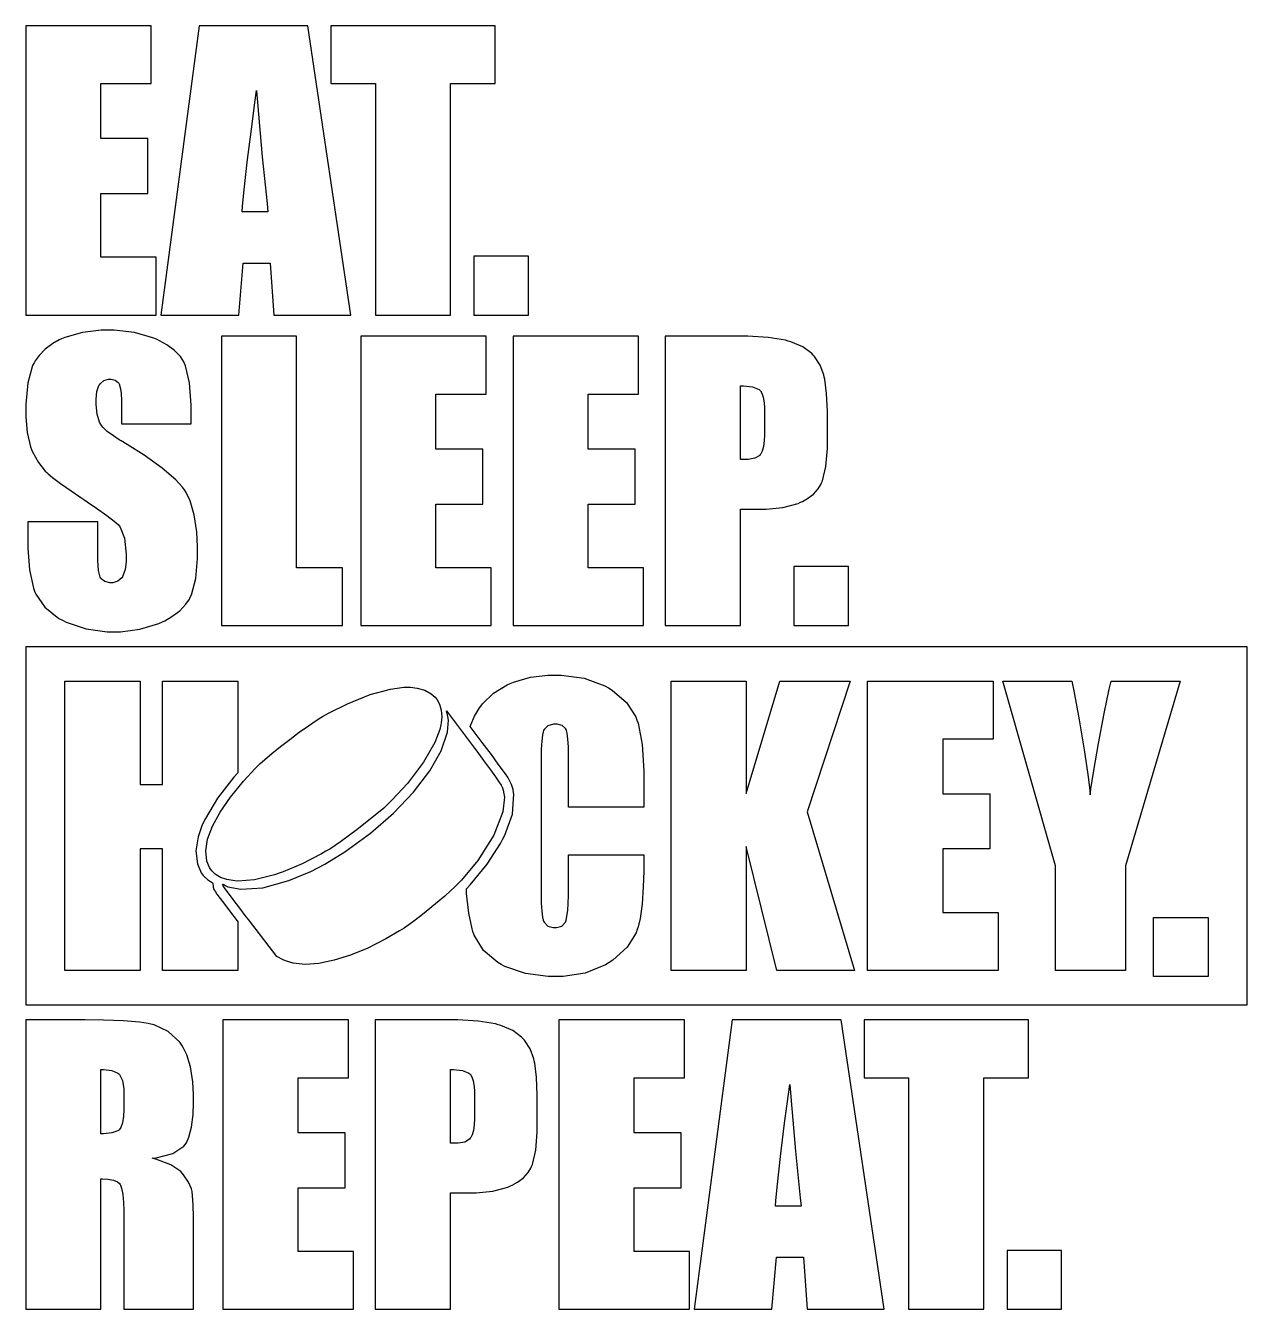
# Model space of a CAD drawing. Extents: x 1.52 to 10.87, y 1.15 to 10.96.
import ezdxf

# ---------------------------------------------------------------- set-up
doc = ezdxf.new("R2010")
doc.units = 0
doc.layers.get('0').update_dxf_attribs({"linetype": 'CONTINUOUS'})

msp = doc.modelspace()

# ---------------------------------------------------------------- linework, layer by layer
at = {"color": 0}
for points in [[(1.5249, 10.9633), (1.5249, 8.75011), (2.52285, 8.75011), (2.52285, 9.19303), (2.10042, 9.19303), (2.10042, 9.67969), (2.45996, 9.67969), (2.45996, 10.1008), (2.10042, 10.1008), (2.10042, 10.5204), (2.4846, 10.5204), (2.4846, 10.9633), (1.5249, 10.9633)], [(2.85097, 10.9633), (2.55838, 8.75011), (3.1544, 8.75011), (3.18858, 9.14789), (3.39501, 9.14789), (3.42372, 8.75011), (4.01292, 8.75011), (3.68349, 10.9633), (2.85097, 10.9633)], [(3.85981, 10.9633), (3.85981, 10.5204), (4.20019, 10.5204), (4.20019, 8.75011), (4.77572, 8.75011), (4.77572, 10.5204), (5.11746, 10.5204), (5.11746, 10.9633), (3.85981, 10.9633)], [(3.29113, 10.4685), (3.29839, 10.3765), (3.33485, 9.96029), (3.37131, 9.60292), (3.37864, 9.54025), (3.18175, 9.54025), (3.18485, 9.58236), (3.19678, 9.7085), (3.22, 9.91928), (3.25146, 10.1726), (3.28093, 10.3946), (3.29113, 10.4685)], [(4.9534, 9.20122), (4.9534, 8.75011), (5.37039, 8.75011), (5.37039, 9.20122), (4.9534, 9.20122)], [(2.14962, 8.63456), (2.10211, 8.63456), (1.95964, 8.61783), (1.82383, 8.57872), (1.79969, 8.56754), (1.78228, 8.55968), (1.73215, 8.53153), (1.67458, 8.48899), (1.6269, 8.43994), (1.59728, 8.39899), (1.58914, 8.38439), (1.5784, 8.36481), (1.54096, 8.23264), (1.5249, 8.0676), (1.5249, 8.01253), (1.5249, 7.97239), (1.53614, 7.85194), (1.5625, 7.74169), (1.57004, 7.72276), (1.57775, 7.70389), (1.62229, 7.62158), (1.67458, 7.55578), (1.68625, 7.54503), (1.69678, 7.53532), (1.73014, 7.50803), (1.79215, 7.46132), (1.87229, 7.40483), (1.94586, 7.35499), (1.9706, 7.3386), (1.99507, 7.32254), (2.06787, 7.27328), (2.14518, 7.21799), (2.20253, 7.17279), (2.23122, 7.14714), (2.23986, 7.13764), (2.24875, 7.12765), (2.27983, 7.04368), (2.29318, 6.92242), (2.29318, 6.882), (2.29318, 6.86253), (2.28597, 6.8041), (2.26926, 6.75558), (2.26449, 6.74804), (2.25993, 6.74056), (2.2296, 6.71425), (2.19217, 6.7029), (2.17974, 6.7029), (2.16749, 6.7029), (2.13086, 6.71181), (2.10292, 6.73253), (2.09907, 6.73844), (2.09538, 6.74442), (2.08263, 6.79622), (2.07721, 6.87289), (2.07721, 6.89844), (2.07721, 7.16775), (1.54269, 7.16775), (1.54269, 7.02279), (1.54269, 6.96772), (1.55533, 6.8024), (1.58479, 6.66124), (1.59326, 6.63867), (1.60167, 6.61615), (1.67188, 6.51531), (1.7794, 6.43044), (1.80653, 6.41585), (1.83388, 6.40132), (1.98731, 6.35026), (2.148, 6.32835), (2.20161, 6.32835), (2.25097, 6.32835), (2.39908, 6.34717), (2.54422, 6.391), (2.57069, 6.40354), (2.58936, 6.4126), (2.64344, 6.44407), (2.70329, 6.48904), (2.75011, 6.53842), (2.77701, 6.57807), (2.78396, 6.59224), (2.79329, 6.61094), (2.82596, 6.73546), (2.84, 6.88949), (2.84, 6.94081), (2.84, 6.97874), (2.83376, 7.09233), (2.81506, 7.2214), (2.78386, 7.32813), (2.75342, 7.39301), (2.74018, 7.41243), (2.72569, 7.43371), (2.67247, 7.49072), (2.56928, 7.57921), (2.43056, 7.678), (2.3004, 7.76079), (2.25629, 7.787), (2.24089, 7.79611), (2.19586, 7.82519), (2.1486, 7.86051), (2.11447, 7.8929), (2.09765, 7.91439), (2.09358, 7.92231), (2.08854, 7.93169), (2.07101, 7.99203), (2.06353, 8.06483), (2.06353, 8.08908), (2.06353, 8.10792), (2.06999, 8.16428), (2.08518, 8.21056), (2.08951, 8.21761), (2.09407, 8.22467), (2.12299, 8.2494), (2.15733, 8.25999), (2.16878, 8.25999), (2.17904, 8.25999), (2.20979, 8.25217), (2.23372, 8.23378), (2.23714, 8.22851), (2.24056, 8.22331), (2.2525, 8.17626), (2.25765, 8.10579), (2.25765, 8.08225), (2.25765, 7.91824), (2.79215, 7.91824), (2.79215, 8.00569), (2.79215, 8.06201), (2.77914, 8.23096), (2.74881, 8.36068), (2.74018, 8.3789), (2.73378, 8.3929), (2.70811, 8.43192), (2.6626, 8.48008), (2.60357, 8.52349), (2.54964, 8.5536), (2.53103, 8.56213), (2.50483, 8.57422), (2.3571, 8.61649), (2.2015, 8.63456), (2.14962, 8.63456)], [(3.02181, 8.58806), (3.02181, 6.37483), (3.94732, 6.37483), (3.94732, 6.81776), (3.59733, 6.81776), (3.59733, 8.58806), (3.02181, 8.58806)], [(4.08811, 8.58806), (4.08811, 6.37483), (5.08604, 6.37483), (5.08604, 6.81776), (4.66363, 6.81776), (4.66363, 7.30442), (5.02317, 7.30442), (5.02317, 7.72547), (4.66363, 7.72547), (4.66363, 8.14512), (5.04775, 8.14512), (5.04775, 8.58806), (4.08811, 8.58806)], [(5.25282, 8.58806), (5.25282, 6.37483), (6.25076, 6.37483), (6.25076, 6.81776), (5.82835, 6.81776), (5.82835, 7.30442), (6.18788, 7.30442), (6.18788, 7.72547), (5.82835, 7.72547), (5.82835, 8.14512), (6.21246, 8.14512), (6.21246, 8.58806), (5.25282, 8.58806)], [(6.41754, 8.58806), (6.41754, 6.37483), (6.99306, 6.37483), (6.99306, 7.26611), (7.14751, 7.26611), (7.19011, 7.26611), (7.31803, 7.27914), (7.433, 7.30946), (7.45236, 7.31808), (7.46631, 7.32428), (7.50651, 7.3469), (7.55149, 7.38135), (7.58718, 7.42144), (7.60824, 7.45518), (7.61367, 7.46712), (7.62093, 7.48329), (7.64649, 7.59289), (7.65744, 7.73025), (7.65744, 7.77604), (7.65744, 7.96881), (7.65744, 8.01394), (7.65158, 8.14925), (7.63803, 8.25862), (7.63417, 8.27501), (7.63053, 8.29167), (7.60167, 8.36729), (7.55875, 8.43289), (7.54807, 8.4445), (7.53754, 8.45617), (7.46907, 8.50608), (7.37918, 8.54503), (7.35801, 8.55117), (7.33703, 8.55735), (7.20492, 8.57883), (7.04904, 8.58806), (6.99713, 8.58806), (6.41754, 8.58806)], [(6.99306, 8.20942), (7.01628, 8.20942), (7.08599, 8.2009), (7.13471, 8.18093), (7.14068, 8.17524), (7.1454, 8.17068), (7.15619, 8.15321), (7.16732, 8.12125), (7.17399, 8.07943), (7.17622, 8.04058), (7.17622, 8.02761), (7.17622, 7.84576), (7.17622, 7.83171), (7.17421, 7.7895), (7.16835, 7.7436), (7.15853, 7.70817), (7.14914, 7.68864), (7.14481, 7.68311), (7.13976, 7.67676), (7.10238, 7.6544), (7.05214, 7.64481), (7.03543, 7.64481), (7.02479, 7.64481), (6.99713, 7.64594), (6.99306, 7.64615), (6.99306, 8.20942)], [(7.40181, 6.82596), (7.40181, 6.37483), (7.81874, 6.37483), (7.81874, 6.82596), (7.40181, 6.82596)], [(1.5249, 6.21278), (1.5249, 3.47472), (10.8702, 3.47472), (10.8702, 6.21278), (1.5249, 6.21278)], [(5.56392, 5.99685), (5.6219, 5.99685), (5.79596, 5.97228), (5.956, 5.91482), (5.98361, 5.89839), (6.01118, 5.882), (6.12061, 5.78771), (6.19228, 5.67697), (6.20096, 5.65235), (6.20958, 5.62799), (6.23986, 5.46506), (6.25288, 5.26307), (6.25288, 5.19575), (6.25288, 4.98525), (5.67736, 4.98525), (5.67736, 5.37071), (5.67736, 5.38976), (5.67617, 5.44689), (5.67258, 5.50711), (5.66661, 5.55143), (5.66135, 5.57324), (5.65826, 5.57986), (5.65528, 5.58697), (5.62918, 5.61171), (5.59044, 5.62229), (5.57758, 5.62229), (5.56304, 5.62229), (5.51947, 5.60965), (5.4905, 5.58014), (5.48736, 5.57167), (5.48438, 5.56386), (5.47894, 5.53907), (5.47299, 5.49175), (5.4694, 5.42974), (5.46821, 5.37218), (5.46821, 5.35297), (5.46821, 4.32497), (5.46821, 4.30658), (5.4694, 4.25136), (5.47299, 4.19168), (5.47894, 4.14606), (5.48438, 4.12201), (5.48736, 4.11442), (5.4905, 4.10622), (5.51844, 4.07753), (5.55968, 4.06521), (5.57346, 4.06521), (5.58669, 4.06521), (5.62642, 4.07753), (5.65365, 4.10622), (5.65685, 4.11442), (5.66026, 4.12267), (5.67219, 4.19683), (5.67736, 4.30832), (5.67736, 4.34549), (5.67736, 4.62299), (6.25288, 4.62299), (6.25288, 4.53683), (6.25288, 4.49707), (6.24978, 4.37776), (6.24056, 4.24365), (6.22515, 4.13444), (6.21067, 4.07069), (6.20367, 4.05018), (6.19569, 4.02626), (6.12608, 3.91558), (6.01682, 3.81668), (5.98904, 3.79867), (5.96149, 3.78071), (5.80414, 3.71767), (5.63624, 3.69065), (5.58029, 3.69065), (5.52263, 3.69065), (5.34961, 3.7136), (5.19069, 3.76704), (5.16336, 3.78228), (5.13601, 3.79758), (5.02701, 3.89133), (4.95486, 4.00831), (4.94601, 4.03515), (4.93946, 4.05507), (4.91411, 4.17654), (4.89833, 4.32726), (4.8966, 4.36171), (4.92643, 4.39296), (5.05604, 4.55072), (5.15761, 4.70751), (5.17339, 4.73828), (5.19049, 4.77165), (5.24778, 4.93317), (5.25982, 5.08539), (5.25429, 5.1141), (5.25299, 5.12061), (5.2404, 5.16043), (5.21485, 5.21067), (5.20714, 5.22228), (5.20036, 5.23247), (5.17931, 5.26258), (5.14025, 5.31635), (5.08713, 5.38803), (5.03461, 5.45844), (5.01714, 5.48188), (4.92632, 5.60351), (4.9305, 5.61686), (4.95871, 5.6824), (4.99696, 5.74642), (5.00613, 5.759), (5.01981, 5.77746), (5.10351, 5.85775), (5.20779, 5.9221), (5.23172, 5.93257), (5.25586, 5.94331), (5.38721, 5.98079), (5.51969, 5.99685), (5.56392, 5.99685)], [(1.82508, 5.95036), (2.40061, 5.95036), (2.40061, 5.15886), (2.57286, 5.15886), (2.57286, 5.95036), (3.14839, 5.95036), (3.14839, 5.2494), (3.11849, 5.21615), (2.99262, 5.05447), (2.89958, 4.9005), (2.88607, 4.87104), (2.87358, 4.84397), (2.84472, 4.75885), (2.82781, 4.65132), (2.83919, 4.55219), (2.86849, 4.484), (2.88314, 4.46496), (2.88807, 4.4585), (2.91764, 4.43169), (2.95096, 4.40924), (2.95779, 4.40494), (2.95751, 4.4025), (2.95806, 4.38189), (2.95833, 4.38058), (2.95947, 4.37462), (2.96544, 4.35704), (2.97157, 4.34744), (2.97276, 4.34543), (2.97396, 4.34347), (2.98813, 4.3221), (2.98986, 4.31961), (2.99567, 4.31131), (3.01367, 4.28668), (3.04775, 4.24132), (3.09244, 4.18261), (3.13439, 4.12788), (3.14839, 4.10965), (3.14839, 3.73714), (2.57286, 3.73714), (2.57286, 4.66672), (2.40061, 4.66672), (2.40061, 3.73714), (1.82508, 3.73714), (1.82508, 5.95036)], [(4.45117, 5.90332), (4.46837, 5.90321), (4.51997, 5.89763), (4.57915, 5.88135), (4.62804, 5.85444), (4.6581, 5.82731), (4.66601, 5.81668), (4.67324, 5.80697), (4.69097, 5.77479), (4.70458, 5.72954), (4.70742, 5.67774), (4.70269, 5.63129), (4.69993, 5.61604), (4.69353, 5.58122), (4.65506, 5.48019), (4.56933, 5.32954), (4.44586, 5.16872), (4.3291, 5.04221), (4.28782, 5.00256), (4.26361, 4.97933), (4.18696, 4.91385), (4.06136, 4.81461), (3.93257, 4.72114), (3.85047, 4.66629), (3.82215, 4.64974), (3.78885, 4.63037), (3.63976, 4.5529), (3.49431, 4.4924), (3.46289, 4.4815), (3.4279, 4.4694), (3.27653, 4.4311), (3.14908, 4.42128), (3.12608, 4.42339), (3.11062, 4.42486), (3.06467, 4.43289), (3.01551, 4.4496), (2.97569, 4.47493), (2.94949, 4.50076), (2.94211, 4.51036), (2.93143, 4.52431), (2.91032, 4.57438), (2.90213, 4.65164), (2.91678, 4.74067), (2.95367, 4.84), (3.0121, 4.94819), (3.09142, 5.06381), (3.19092, 5.18544), (3.27924, 5.28097), (3.31, 5.31153), (3.31982, 5.32135), (3.35097, 5.34924), (3.40701, 5.39638), (3.47336, 5.44949), (3.54531, 5.50493), (3.61817, 5.55925), (3.68722, 5.60872), (3.74783, 5.6499), (3.7831, 5.67231), (3.79519, 5.67914), (3.84174, 5.70551), (3.98574, 5.77713), (4.16064, 5.84744), (4.31679, 5.88965), (4.41758, 5.90354), (4.45117, 5.90332)], [(6.46203, 5.95036), (7.03754, 5.95036), (7.03754, 5.0905), (7.29318, 5.95036), (7.83317, 5.95036), (7.50375, 4.95107), (7.86464, 3.73714), (7.26997, 3.73714), (7.03754, 4.68587), (7.03754, 3.73714), (6.46203, 3.73714), (6.46203, 5.95036)], [(7.96576, 5.95036), (8.92546, 5.95036), (8.92546, 5.50743), (8.54129, 5.50743), (8.54129, 5.08778), (8.90082, 5.08778), (8.90082, 4.66672), (8.54129, 4.66672), (8.54129, 4.18007), (8.96371, 4.18007), (8.96371, 3.73714), (7.96576, 3.73714), (7.96576, 5.95036)], [(8.99924, 5.95036), (9.52832, 5.95036), (9.54254, 5.87625), (9.58365, 5.65349), (9.62532, 5.4094), (9.65338, 5.21804), (9.66542, 5.11426), (9.66775, 5.07954), (9.67404, 5.12646), (9.69569, 5.26676), (9.73167, 5.47428), (9.77567, 5.70215), (9.81424, 5.8884), (9.82769, 5.95036), (10.3567, 5.95036), (9.93707, 4.53819), (9.93707, 3.73714), (9.40392, 3.73714), (9.40392, 4.53819), (8.99924, 5.95036)], [(4.74365, 5.72379), (4.95751, 5.43733), (4.97499, 5.4139), (5.0275, 5.34347), (5.08046, 5.27203), (5.11882, 5.21924), (5.14513, 5.18121), (5.162, 5.15408), (5.17193, 5.13406), (5.17751, 5.11735), (5.18039, 5.10439), (5.18126, 5.09999), (5.18815, 5.06407), (5.17458, 4.94965), (5.10715, 4.77235), (4.98469, 4.57954), (4.8591, 4.42882), (4.81321, 4.38265), (4.80447, 4.37392), (4.7774, 4.34868), (4.73047, 4.30697), (4.67611, 4.26053), (4.61789, 4.21235), (4.55957, 4.16542), (4.50478, 4.12272), (4.45719, 4.08729), (4.42985, 4.06803), (4.42046, 4.06207), (4.38579, 4.0401), (4.27908, 3.97857), (4.14139, 3.90935), (4.00917, 3.85476), (3.88428, 3.81543), (3.76856, 3.79172), (3.66379, 3.78424), (3.57183, 3.79329), (3.51253, 3.81044), (3.49451, 3.8195), (3.4464, 3.84369), (3.22863, 4.12717), (3.21212, 4.1486), (3.16282, 4.21294), (3.11231, 4.27919), (3.07547, 4.32829), (3.05072, 4.36236), (3.03657, 4.38374), (3.03142, 4.39458), (3.03364, 4.39714), (3.03982, 4.39469), (3.04178, 4.39361), (3.07015, 4.37799), (3.17063, 4.35872), (3.33925, 4.36979), (3.53868, 4.42518), (3.70643, 4.4955), (3.7601, 4.52328), (3.81326, 4.55089), (3.96701, 4.64492), (4.16174, 4.7864), (4.33849, 4.94108), (4.4916, 5.10226), (4.61535, 5.26346), (4.704, 5.41781), (4.7519, 5.55886), (4.75956, 5.65104), (4.75331, 5.67979), (4.74365, 5.72379)], [(10.1531, 4.14176), (10.57, 4.14176), (10.57, 3.69065), (10.1531, 3.69065), (10.1531, 4.14176)], [(1.5249, 3.35915), (1.5249, 1.14594), (2.10042, 1.14594), (2.10042, 2.14387), (2.11382, 2.14387), (2.15414, 2.14128), (2.19646, 2.13331), (2.22726, 2.12007), (2.24311, 2.10699), (2.24669, 2.10151), (2.25108, 2.095), (2.25922, 2.07189), (2.26824, 2.02533), (2.2736, 1.96186), (2.27544, 1.90153), (2.27544, 1.8814), (2.27544, 1.14594), (2.80994, 1.14594), (2.80994, 1.72965), (2.80994, 1.75993), (2.80897, 1.85058), (2.80615, 1.94532), (2.80143, 2.01394), (2.79736, 2.0466), (2.79486, 2.05638), (2.79258, 2.0664), (2.76992, 2.11925), (2.73221, 2.17578), (2.72244, 2.18761), (2.71263, 2.19949), (2.63558, 2.25151), (2.52121, 2.294), (2.49278, 2.30106), (2.52419, 2.30404), (2.65028, 2.33664), (2.73492, 2.3929), (2.74567, 2.40771), (2.75456, 2.42008), (2.77376, 2.46278), (2.79383, 2.53896), (2.80587, 2.63639), (2.80994, 2.72532), (2.80994, 2.75493), (2.80994, 2.78792), (2.80419, 2.88678), (2.787, 2.99929), (2.75836, 3.0925), (2.73042, 3.14947), (2.71832, 3.16639), (2.70329, 3.18804), (2.61442, 3.27171), (2.50732, 3.32254), (2.48318, 3.32775), (2.46137, 3.33251), (2.39492, 3.34153), (2.27371, 3.35135), (2.11947, 3.35721), (1.97906, 3.35915), (1.93229, 3.35915), (1.5249, 3.35915)], [(3.03413, 3.35915), (3.03413, 1.14594), (4.03207, 1.14594), (4.03207, 1.58886), (3.60965, 1.58886), (3.60965, 2.07553), (3.96918, 2.07553), (3.96918, 2.49658), (3.60965, 2.49658), (3.60965, 2.91624), (3.99376, 2.91624), (3.99376, 3.35915), (3.03413, 3.35915)], [(4.19883, 3.35915), (4.19883, 1.14594), (4.77436, 1.14594), (4.77436, 2.03722), (4.92882, 2.03722), (4.9714, 2.03722), (5.09933, 2.05024), (5.21431, 2.08057), (5.23367, 2.08919), (5.24761, 2.09538), (5.28782, 2.118), (5.33279, 2.15246), (5.36849, 2.19254), (5.38954, 2.22629), (5.39497, 2.23822), (5.40224, 2.25439), (5.42779, 2.36399), (5.43875, 2.50136), (5.43875, 2.54715), (5.43875, 2.7399), (5.43875, 2.78504), (5.43289, 2.92036), (5.41932, 3.02974), (5.41547, 3.04611), (5.41178, 3.06278), (5.38297, 3.1384), (5.34006, 3.204), (5.32937, 3.2156), (5.31885, 3.22726), (5.25038, 3.27718), (5.16054, 3.31614), (5.13938, 3.32226), (5.11838, 3.32844), (4.98622, 3.34993), (4.83035, 3.35915), (4.77843, 3.35915), (4.19883, 3.35915)], [(5.60411, 3.35915), (5.60411, 1.14594), (6.60206, 1.14594), (6.60206, 1.58886), (6.17964, 1.58886), (6.17964, 2.07553), (6.53917, 2.07553), (6.53917, 2.49658), (6.17964, 2.49658), (6.17964, 2.91624), (6.56381, 2.91624), (6.56381, 3.35915), (5.60411, 3.35915)], [(6.93012, 3.35915), (6.63758, 1.14594), (7.23361, 1.14594), (7.26779, 1.54372), (7.47424, 1.54372), (7.50293, 1.14594), (8.09212, 1.14594), (7.76269, 3.35915), (6.93012, 3.35915)], [(7.93901, 3.35915), (7.93901, 2.91624), (8.2794, 2.91624), (8.2794, 1.14594), (8.85493, 1.14594), (8.85493, 2.91624), (9.19667, 2.91624), (9.19667, 3.35915), (7.93901, 3.35915)], [(2.10042, 2.98047), (2.12142, 2.98047), (2.18446, 2.97233), (2.23096, 2.95318), (2.23714, 2.94769), (2.24349, 2.94222), (2.26585, 2.89675), (2.27544, 2.83143), (2.27544, 2.80963), (2.27544, 2.68793), (2.27544, 2.67156), (2.27294, 2.62229), (2.26551, 2.57146), (2.2531, 2.53549), (2.24115, 2.51807), (2.23579, 2.51432), (2.22939, 2.51004), (2.18278, 2.4949), (2.12099, 2.48839), (2.10042, 2.48839), (2.10042, 2.98047)], [(4.77436, 2.98047), (4.79758, 2.98047), (4.86729, 2.97194), (4.91601, 2.95199), (4.92199, 2.94629), (4.92671, 2.94174), (4.9375, 2.92426), (4.94862, 2.89231), (4.95529, 2.85047), (4.95751, 2.81164), (4.95751, 2.79867), (4.95751, 2.61686), (4.95751, 2.60281), (4.95551, 2.5606), (4.94965, 2.51471), (4.93983, 2.47928), (4.93044, 2.45975), (4.92611, 2.45421), (4.92106, 2.44786), (4.88368, 2.42551), (4.83344, 2.4159), (4.81674, 2.4159), (4.8061, 2.4159), (4.77843, 2.41704), (4.77436, 2.41726), (4.77436, 2.98047)], [(7.37033, 2.86431), (7.37761, 2.77229), (7.41407, 2.35613), (7.45053, 1.99875), (7.45785, 1.93608), (7.26096, 1.93608), (7.26406, 1.97819), (7.27599, 2.10433), (7.29921, 2.31511), (7.33068, 2.56842), (7.36014, 2.79042), (7.37033, 2.86431)], [(9.03267, 1.59706), (9.03267, 1.14594), (9.4496, 1.14594), (9.4496, 1.59706), (9.03267, 1.59706)]]:
    msp.add_lwpolyline(points, close=True, dxfattribs=at)

doc.saveas('drawing.dxf')
